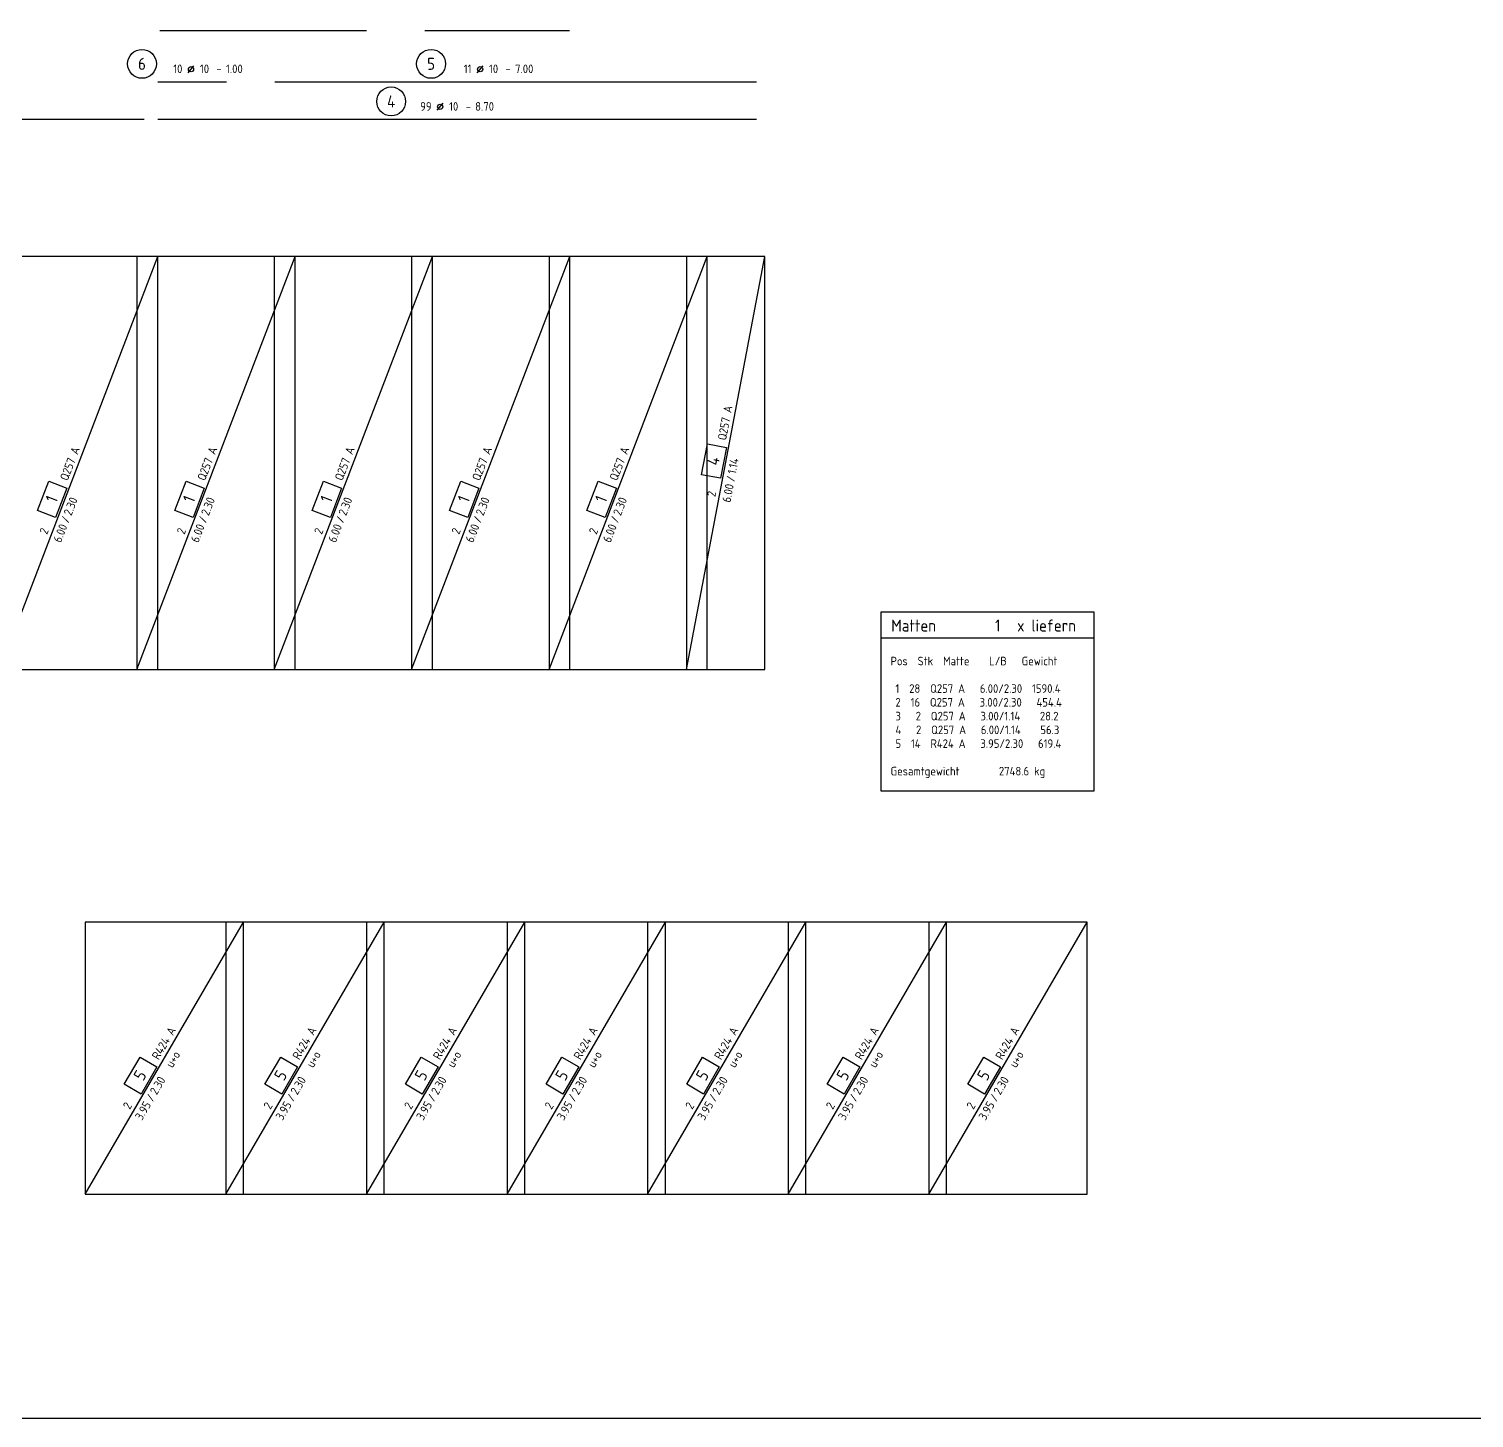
# Model space of a CAD drawing. Extents: x -3 to 123, y 0 to 106.
# Drawn here: x 38.91 to 59.91, y 22.05 to 42.24 of the extents above; entities that cross this region are included whole.
import ezdxf
from ezdxf.enums import TextEntityAlignment as Align

# ---------------------------------------------------------------- set-up
doc = ezdxf.new("R2010")
doc.units = 0
doc.header["$LTSCALE"] = 0.5
doc.header["$MEASUREMENT"] = 0
doc.linetypes.add('AUSGEZOGEN', pattern=[1000.01, 1000, 0.01])
doc.layers.add('ANSICHTSFENSTER', color=7, linetype='CONTINUOUS', plot=False)
doc.layers.add('MAT', color=7, linetype='CONTINUOUS')
doc.layers.add('RND', color=7, linetype='CONTINUOUS')
doc.styles.add('liste', font='isocp-e.shx')
doc.styles.add('TXT', font='isocp.shx')

# ---------------------------------------------------------------- blocks, each defined once
blk = doc.blocks.new('RND_AUSZ')
at = {"layer": 'RND', "color": 7, "linetype": 'Continuous'}
blk.add_line((1.341, 0.262), (1.509, 0.466), dxfattribs=at)
at = {"layer": 'RND', "color": 1, "linetype": 'Continuous'}
blk.add_circle((0, 0.52), 0.42, dxfattribs=at)
at = {"layer": 'RND', "color": 7, "linetype": 'Continuous'}
blk.add_circle((1.425, 0.364), 0.075, dxfattribs=at)
at = {"layer": 'RND', "color": 7, "linetype": 'Continuous', "style": 'TXT'}
blk.add_text('-', height=0.25, dxfattribs=at).set_placement((2.163, 0.25))
for tag, p in [('WIEOFT', (-0.536, 0.25)), ('STK', (1.174, 0.25))]:
    blk.add_attdef(tag, text='', height=0.25, dxfattribs=at).set_placement(p, align=Align.RIGHT)
at = {"layer": 'RND', "color": 1, "linetype": 'Continuous', "style": 'TXT'}
blk.add_attdef('POS', text='', height=0.35, dxfattribs=at).set_placement((0, 0.52), align=Align.MIDDLE)
at = {"layer": 'RND', "color": 7, "linetype": 'Continuous', "style": 'TXT'}
for tag, p in [('DS', (1.683, 0.25)), ('LANG', (2.441, 0.25)), ('TEXT', (3.669, 0.25))]:
    blk.add_attdef(tag, p, '', height=0.25, dxfattribs=at)
blk = doc.blocks.new('MAT_AUSZ')
at = {"layer": 'MAT', "color": 1, "linetype": 'Continuous'}
blk.add_lwpolyline([(0.451, 0.061), (-0.462, 0.061), (-0.462, 0.626), (0.451, 0.626)], close=True, dxfattribs=at)
at = {"layer": 'MAT', "color": 7, "linetype": 'Continuous', "style": 'TXT'}
blk.add_text('/', height=0.25, dxfattribs=at).set_placement((-0.417, -0.23), align=Align.MIDDLE)
blk.add_attdef('WIEOFTM', text='', height=0.25, dxfattribs=at).set_placement((-0.017, 0.865), align=Align.MIDDLE)
at = {"layer": 'MAT', "color": 1, "linetype": 'Continuous', "style": 'TXT'}
blk.add_attdef('POSM', text='', height=0.35, dxfattribs=at).set_placement((-0.008, 0.187), align=Align.CENTER)
at = {"layer": 'MAT', "style": 'TXT'}
blk.add_attdef('STKM', text='', height=0.25, dxfattribs=at).set_placement((-0.879, 0.109), align=Align.RIGHT)
at = {"layer": 'MAT', "color": 7, "linetype": 'Continuous', "style": 'TXT'}
for tag, p in [('TYP', (0.637, 0.109)), ('BM', (-0.273, -0.355))]:
    blk.add_attdef(tag, p, '', height=0.25, dxfattribs=at)
blk.add_attdef('LM', text='', height=0.25, dxfattribs=at).set_placement((-0.576, -0.355), align=Align.RIGHT)
at = {"layer": 'MAT', "style": 'TXT'}
blk.add_attdef('WO', (0.637, -0.355), '', height=0.25, dxfattribs=at)
blk = doc.blocks.new('MAT_LIS1')
at = {"layer": 'MAT', "color": 1, "linetype": 'Continuous', "style": 'TXT'}
blk.add_text('Matten', height=0.35, dxfattribs=at).set_placement((0.305, 0.18))
blk.add_text('x liefern', height=0.35, dxfattribs=at).set_placement((5.674, 0.181), align=Align.RIGHT)
blk.add_attdef('MAT_Z', text='', height=0.35, dxfattribs=at).set_placement((3.48, 0.181), align=Align.RIGHT)

msp = doc.modelspace()

# ---------------------------------------------------------------- linework, layer by layer
at = {"layer": 'ANSICHTSFENSTER', "color": 2, "linetype": 'AUSGEZOGEN'}
msp.add_lwpolyline([(15.629, 22.0535), (84.7996, 22.0535), (84.7996, 63.6035), (15.629, 63.6035)], close=True, dxfattribs=at)
at = {"layer": 'MAT', "color": 102, "linetype": 'Continuous'}
for p, q in [((38.4868, 32.9314), (40.7868, 38.9314)), ((40.4825, 32.9314), (42.7825, 38.9314)), ((42.4782, 32.9314), (44.7782, 38.9314)), ((44.4738, 32.9314), (46.7738, 38.9314)), ((46.4695, 32.9314), (48.7695, 38.9314)), ((48.4652, 32.9314), (49.6052, 38.9314)), ((39.732, 25.3091), (42.032, 29.2591)), ((41.7746, 25.3091), (44.0746, 29.2591)), ((43.8172, 25.3091), (46.1172, 29.2591)), ((45.8598, 25.3091), (48.1598, 29.2591)), ((47.9023, 25.3091), (50.2023, 29.2591)), ((49.9449, 25.3091), (52.2449, 29.2591)), ((51.9875, 25.3091), (54.2875, 29.2591))]:
    msp.add_line(p, q, dxfattribs=at)
at = {"layer": 'MAT', "color": 5, "linetype": 'AUSGEZOGEN'}
msp.add_line((51.2887, 33.3922), (54.3887, 33.3922), dxfattribs=at)
at = {"layer": 'MAT', "color": 102, "linetype": 'Continuous'}
for points in [[(38.4868, 32.9314), (40.7868, 32.9314), (40.7868, 38.9314), (38.4868, 38.9314)], [(40.4825, 32.9314), (42.7825, 32.9314), (42.7825, 38.9314), (40.4825, 38.9314)], [(42.4782, 32.9314), (44.7782, 32.9314), (44.7782, 38.9314), (42.4782, 38.9314)], [(44.4738, 32.9314), (46.7738, 32.9314), (46.7738, 38.9314), (44.4738, 38.9314)], [(46.4695, 32.9314), (48.7695, 32.9314), (48.7695, 38.9314), (46.4695, 38.9314)], [(48.4652, 32.9314), (49.6052, 32.9314), (49.6052, 38.9314), (48.4652, 38.9314)], [(39.732, 25.3091), (42.032, 25.3091), (42.032, 29.2591), (39.732, 29.2591)], [(41.7746, 25.3091), (44.0746, 25.3091), (44.0746, 29.2591), (41.7746, 29.2591)], [(43.8172, 25.3091), (46.1172, 25.3091), (46.1172, 29.2591), (43.8172, 29.2591)], [(45.8598, 25.3091), (48.1598, 25.3091), (48.1598, 29.2591), (45.8598, 29.2591)], [(47.9023, 25.3091), (50.2023, 25.3091), (50.2023, 29.2591), (47.9023, 29.2591)], [(49.9449, 25.3091), (52.2449, 25.3091), (52.2449, 29.2591), (49.9449, 29.2591)], [(51.9875, 25.3091), (54.2875, 25.3091), (54.2875, 29.2591), (51.9875, 29.2591)]]:
    msp.add_lwpolyline(points, close=True, dxfattribs=at)
at = {"layer": 'MAT', "color": 5, "linetype": 'AUSGEZOGEN'}
msp.add_lwpolyline([(54.3887, 33.7672), (51.2887, 33.7672), (51.2887, 31.1672), (54.3887, 31.1672), (54.3887, 33.7672)], dxfattribs=at)
at = {"layer": 'RND', "color": 1, "linetype": 'AUSGEZOGEN'}
for points in [[(40.816, 42.2156), (43.816, 42.2156)], [(44.666, 42.2156), (46.766, 42.2156)], [(40.786, 41.4728), (41.786, 41.4728)], [(42.486, 41.4728), (49.486, 41.4728)], [(32.686, 40.9265), (40.586, 40.9265)], [(40.786, 40.9265), (49.486, 40.9265)]]:
    msp.add_lwpolyline(points, dxfattribs=at)

# ---------------------------------------------------------------- block references
at = {"layer": 'MAT', "color": 102, "linetype": 'Continuous', "xscale": 0.5, "yscale": 0.5, "zscale": 0.5}
for p, rotation, values in [((49.0352, 35.9314), 79.24203291160998, {'POSM': '4', 'STKM': '2', 'TYP': 'Q257 A', 'LM': '6.00', 'BM': '1.14'}), ((39.413, 35.3477), 69.0265065786791, {'POSM': '1', 'STKM': '2', 'TYP': 'Q257 A', 'LM': '6.00', 'BM': '2.30'}), ((41.4087, 35.3477), 69.0265065786791, {'POSM': '1', 'STKM': '2', 'TYP': 'Q257 A', 'LM': '6.00', 'BM': '2.30'}), ((43.4044, 35.3477), 69.0265065786791, {'POSM': '1', 'STKM': '2', 'TYP': 'Q257 A', 'LM': '6.00', 'BM': '2.30'}), ((45.4001, 35.3477), 69.0265065786791, {'POSM': '1', 'STKM': '2', 'TYP': 'Q257 A', 'LM': '6.00', 'BM': '2.30'}), ((47.3958, 35.3477), 69.0265065786791, {'POSM': '1', 'STKM': '2', 'TYP': 'Q257 A', 'LM': '6.00', 'BM': '2.30'}), ((40.686, 26.9473), 59.78867761416507, {'POSM': '5', 'STKM': '2', 'TYP': 'R424 A', 'WO': 'u+o', 'LM': '3.95', 'BM': '2.30'}), ((42.7285, 26.9473), 59.78867761416507, {'POSM': '5', 'STKM': '2', 'TYP': 'R424 A', 'WO': 'u+o', 'LM': '3.95', 'BM': '2.30'}), ((44.7711, 26.9473), 59.78867761416507, {'POSM': '5', 'STKM': '2', 'TYP': 'R424 A', 'WO': 'u+o', 'LM': '3.95', 'BM': '2.30'}), ((46.8137, 26.9473), 59.78867761416507, {'POSM': '5', 'STKM': '2', 'TYP': 'R424 A', 'WO': 'u+o', 'LM': '3.95', 'BM': '2.30'}), ((48.8563, 26.9473), 59.78867761416507, {'POSM': '5', 'STKM': '2', 'TYP': 'R424 A', 'WO': 'u+o', 'LM': '3.95', 'BM': '2.30'}), ((50.8988, 26.9473), 59.78867761416507, {'POSM': '5', 'STKM': '2', 'TYP': 'R424 A', 'WO': 'u+o', 'LM': '3.95', 'BM': '2.30'}), ((52.9414, 26.9473), 59.78867761416507, {'POSM': '5', 'STKM': '2', 'TYP': 'R424 A', 'WO': 'u+o', 'LM': '3.95', 'BM': '2.30'})]:
    msp.add_blockref('MAT_AUSZ', p, dxfattribs=dict(at, rotation=rotation)).add_auto_attribs(values)
at = {"layer": 'MAT', "color": 7, "linetype": 'AUSGEZOGEN', "xscale": 0.5, "yscale": 0.5, "zscale": 0.5}
msp.add_blockref('MAT_LIS1', (51.2887, 33.3922), dxfattribs=at).add_auto_attribs({'MAT_Z': '1'})
at = {"layer": 'RND', "color": 102, "linetype": 'AUSGEZOGEN', "xscale": 0.5, "yscale": 0.5, "zscale": 0.5}
msp.add_blockref('RND_AUSZ', (40.5564, 41.4728), dxfattribs=at).add_auto_attribs({'POS': '6', 'STK': '10', 'DS': '10', 'LANG': '1.00'})
at = {"layer": 'RND', "color": 7, "linetype": 'AUSGEZOGEN', "xscale": 0.5, "yscale": 0.5, "zscale": 0.5}
msp.add_blockref('RND_AUSZ', (44.7564, 41.4728), dxfattribs=at).add_auto_attribs({'POS': '5', 'STK': '11', 'DS': '10', 'LANG': '7.00'})
at = {"layer": 'RND', "color": 1, "linetype": 'AUSGEZOGEN', "xscale": 0.5, "yscale": 0.5, "zscale": 0.5}
msp.add_blockref('RND_AUSZ', (44.1764, 40.9265), dxfattribs=at).add_auto_attribs({'POS': '4', 'STK': '99', 'DS': '10', 'LANG': '8.70'})

# ---------------------------------------------------------------- texts
at = {"layer": 'MAT', "color": 7, "linetype": 'AUSGEZOGEN', "style": 'liste'}
for s, p in [('  Pos  Stk  Matte    L/B   Gewicht', (51.2887, 32.9922)), ('   1  28  Q257 A   6.00/2.30  1590.4  ', (51.2887, 32.5922)), ('   2  16  Q257 A   3.00/2.30   454.4  ', (51.2887, 32.3922)), ('   3   2  Q257 A   3.00/1.14    28.2  ', (51.2887, 32.1922)), ('   4   2  Q257 A   6.00/1.14    56.3  ', (51.2887, 31.9922)), ('   5  14  R424 A   3.95/2.30   619.4  ', (51.2887, 31.7922)), ('  Gesamtgewicht        2748.6 kg', (51.2887, 31.3922))]:
    msp.add_text(s, height=0.125, dxfattribs=at).set_placement(p)

doc.saveas('drawing.dxf')
